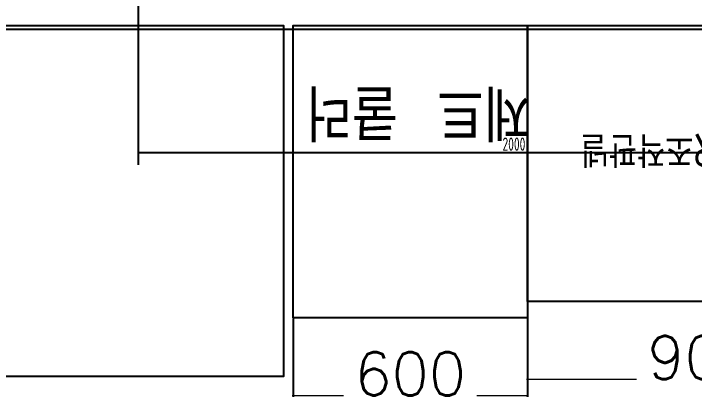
# Model space of a CAD drawing. Header units: millimetres. Extents: x 10462777 to 22643323, y 453826 to 1389191.
# Drawn here: x 11266025 to 11267768, y 582385 to 583391 of the extents above; entities that cross this region are included whole.
import ezdxf

# ---------------------------------------------------------------- set-up
doc = ezdxf.new("R2010")
doc.units = ezdxf.units.MM
doc.header["$LTSCALE"] = 200
doc.header["$MEASUREMENT"] = 0
doc.header["$PDMODE"] = 35
doc.header["$PDSIZE"] = -5
doc.linetypes.add('CENTER', pattern=[2, 1.25, -0.25, 0.25, -0.25])
doc.layers.get('0').update_dxf_attribs({"linetype": 'CONTINUOUS'})
doc.layers.get('DEFPOINTS').update_dxf_attribs({"linetype": 'CONTINUOUS'})
doc.layers.add('1', color=1, linetype='CENTER')
doc.layers.add('TEXT', color=7, linetype='CONTINUOUS')
doc.layers.add('AM_5', color=3, linetype='CONTINUOUS', lineweight=15)
doc.styles.add('ABB', font='txt.shx ', dxfattribs={"width": 0.8, "bigfont": ' whgtxt.shx'})
doc.styles.add('iso-1', font='isocp.shx')
doc.styles.add('굴림', font='txt.shx ', dxfattribs={"bigfont": ' whgtxt.shx'})
doc.dimstyles.new('200$0', dxfattribs={"dimscale": 200, "dimtxt": 7, "dimasz": 1, "dimexe": 2, "dimexo": 2, "dimgap": 1, "dimtad": 1, "dimdec": 0, "dimdsep": 46, "dimlunit": 6, "dimtxsty": '굴림', "dimblk": 'DIMDOT', "dimcen": 1, "dimclrd": 4, "dimclre": 4, "dimclrt": 4, "dimadec": 0, "dimazin": 0, "dimtfac": 1, "dimtdec": 0, "dimtmove": 2, "dimatfit": 3, "dimldrblk": 'DIMDOT', "dimfxl": 1, "dimtolj": 1, "dimtzin": 0, "dimlwd": -1, "dimarcsym": 0})

# ---------------------------------------------------------------- blocks, each defined once
blk = doc.blocks.new('DimnDraft3D1010')
at = {"layer": '1', "color": 152, "linetype": 'Continuous'}
blk.add_line((185.57, 106.16), (185.57, 62.07), dxfattribs=at)
at = {"layer": '1', "color": 27, "linetype": 'Continuous'}
blk.add_line((385.57, 65.24), (185.57, 65.24), dxfattribs=at)
blk.add_solid([(185.57, 65.24), (188.74, 65.8), (188.74, 64.68), (185.57, 65.24)], dxfattribs=at)
at = {"layer": '1', "color": 23, "linetype": 'Continuous', "insert": (281.93, 65.81), "char_height": 3.5, "attachment_point": 7, "line_spacing_factor": 0.963855, "style": 'iso-1'}
blk.add_mtext('\\W00.703;2000 ', dxfattribs=at)
blk = doc.blocks.new('DIMDOT')
at = {"color": 4}
blk.add_line((-2, 0), (2, 0), dxfattribs=at)
at = {"color": 7}
for radius in [0.5, 0.25]:
    blk.add_circle((0, 0), radius, dxfattribs=at)
blk = doc.blocks.new('*D431')
at = {"layer": 'AM_5', "color": 4, "linetype": 'ByBlock', "lineweight": -2, "transparency": 16777216}
for p, q in [((11267340.2, 582651.2), (11267340.2, 582451.3)), ((11268240.2, 582651.2), (11268240.2, 582451.3))]:
    blk.add_line(p, q, dxfattribs=at)
at = {"layer": 'AM_5', "color": 4, "linetype": 'ByBlock', "transparency": 16777216}
blk.add_line((11268239.2, 582453.3), (11267341.2, 582453.3), dxfattribs=at)
at = {"layer": 'DEFPOINTS', "color": 0, "transparency": 16777216}
for p in [(11267340.2, 582653.2), (11268240.2, 582653.2), (11267340.2, 582453.3)]:
    blk.add_point(p, dxfattribs=at)
at = {"layer": 'AM_5', "color": 4, "transparency": 16777216, "rotation": 180}
blk.add_blockref('DIMDOT', (11267340.2, 582453.3), dxfattribs=at)
at = {"layer": 'AM_5', "color": 4, "transparency": 16777216}
blk.add_blockref('DIMDOT', (11268240.2, 582453.3), dxfattribs=at)
at = {"layer": 'AM_5', "color": 4, "transparency": 16777216, "insert": (11267790.2, 582509.8), "char_height": 111, "attachment_point": 5, "style": '굴림', "bg_fill": 3, "box_fill_scale": 1.25, "bg_fill_color": 256, "bg_fill_true_color": 13158600, "bg_fill_transparency": 0}
blk.add_mtext('\\A1;900', dxfattribs=at)
blk = doc.blocks.new('*D432')
at = {"layer": 'AM_5', "color": 4, "linetype": 'ByBlock', "lineweight": -2, "transparency": 16777216}
for p, q in [((11266740.2, 582609.2), (11266740.2, 582409.3)), ((11267340.2, 582609.2), (11267340.2, 582409.3))]:
    blk.add_line(p, q, dxfattribs=at)
at = {"layer": 'AM_5', "color": 4, "linetype": 'ByBlock', "transparency": 16777216}
blk.add_line((11267339.2, 582411.3), (11266741.2, 582411.3), dxfattribs=at)
at = {"layer": 'DEFPOINTS', "color": 0, "transparency": 16777216}
for p in [(11266740.2, 582611.2), (11267340.2, 582611.2), (11266740.2, 582411.3)]:
    blk.add_point(p, dxfattribs=at)
at = {"layer": 'AM_5', "color": 4, "transparency": 16777216, "rotation": 180}
blk.add_blockref('DIMDOT', (11266740.2, 582411.3), dxfattribs=at)
at = {"layer": 'AM_5', "color": 4, "transparency": 16777216}
blk.add_blockref('DIMDOT', (11267340.2, 582411.3), dxfattribs=at)
at = {"layer": 'AM_5', "color": 4, "transparency": 16777216, "insert": (11267040.2, 582467.8), "char_height": 111, "attachment_point": 5, "style": '굴림', "bg_fill": 3, "box_fill_scale": 1.25, "bg_fill_color": 256, "bg_fill_true_color": 13158600, "bg_fill_transparency": 0}
blk.add_mtext('\\A1;600', dxfattribs=at)

msp = doc.modelspace()

# ---------------------------------------------------------------- linework, layer by layer
at = {"ltscale": 10, "elevation": 0}
for points in [[(11265865.74662, 582461.18541), (11265865.74662, 583361.18541), (11266715.74662, 583361.18541), (11266715.74662, 582461.18541)], [(11267340.22329, 582611.18614), (11266740.22329, 582611.18614), (11266740.22329, 583361.18614), (11267340.22329, 583361.18614)], [(11267340.22329, 582653.24613), (11267340.22329, 583361.18614), (11268240.22329, 583361.18614), (11268240.22329, 582653.24613)]]:
    msp.add_lwpolyline(points, close=True, dxfattribs=at)
at = {"layer": '1', "color": 251, "linetype": 'Continuous'}
msp.add_line((11265967.04262, 583351.60901), (11272083.06128, 583351.60901), dxfattribs=at)

# ---------------------------------------------------------------- block references
at = {"layer": '1', "color": 27, "linetype": 'Continuous', "xscale": 9.684007428423861, "yscale": 9.684007428423861, "zscale": 9.684007428423861}
msp.add_blockref('DimnDraft3D1010', (11264546.22931, 582402.56258), dxfattribs=at)

# ---------------------------------------------------------------- texts
at = {"layer": 'TEXT', "lineweight": -3, "style": 'ABB', "width": 0.85}
for s, height, p in [('제트 쿨러', 132, (11267346.30375, 583204.79603, 0)), ('LADLER조작판넬', 80, (11268094.54165, 583082.34691, 0))]:
    msp.add_text(s, height=height, rotation=180, dxfattribs=at).set_placement(p)

# ---------------------------------------------------------------- next in the draw order: dimensions: what is measured, and where the dimension line sits
at = {"layer": 'AM_5'}
dim = msp.add_aligned_dim(p1=(11268240.22329, 582653.24613, 0), p2=(11267340.22329, 582653.24613, 0), distance=199.99373, dimstyle='200$0', override={"dimscale": 1, "dimtxt": 111, "dimfxl": 2, "dimtfill": 1, "dimarcsym": 1}, dxfattribs=at)
dim.commit()
dim.dimension.update_dxf_attribs({"geometry": '*D431', "text_midpoint": (11267790.22329, 582509.7524, 0)})

# ---------------------------------------------------------------- next in the draw order: dimensions: what is measured, and where the dimension line sits
dim = msp.add_aligned_dim(p1=(11267340.22329, 582611.18614, 0), p2=(11266740.22329, 582611.18614, 0), distance=199.93416, dimstyle='200$0', override={"dimscale": 1, "dimtxt": 111, "dimfxl": 2, "dimtfill": 1, "dimarcsym": 1}, dxfattribs=at)
dim.commit()
dim.dimension.update_dxf_attribs({"geometry": '*D432', "text_midpoint": (11267040.22329, 582467.75199, 0)})

doc.saveas('drawing.dxf')
